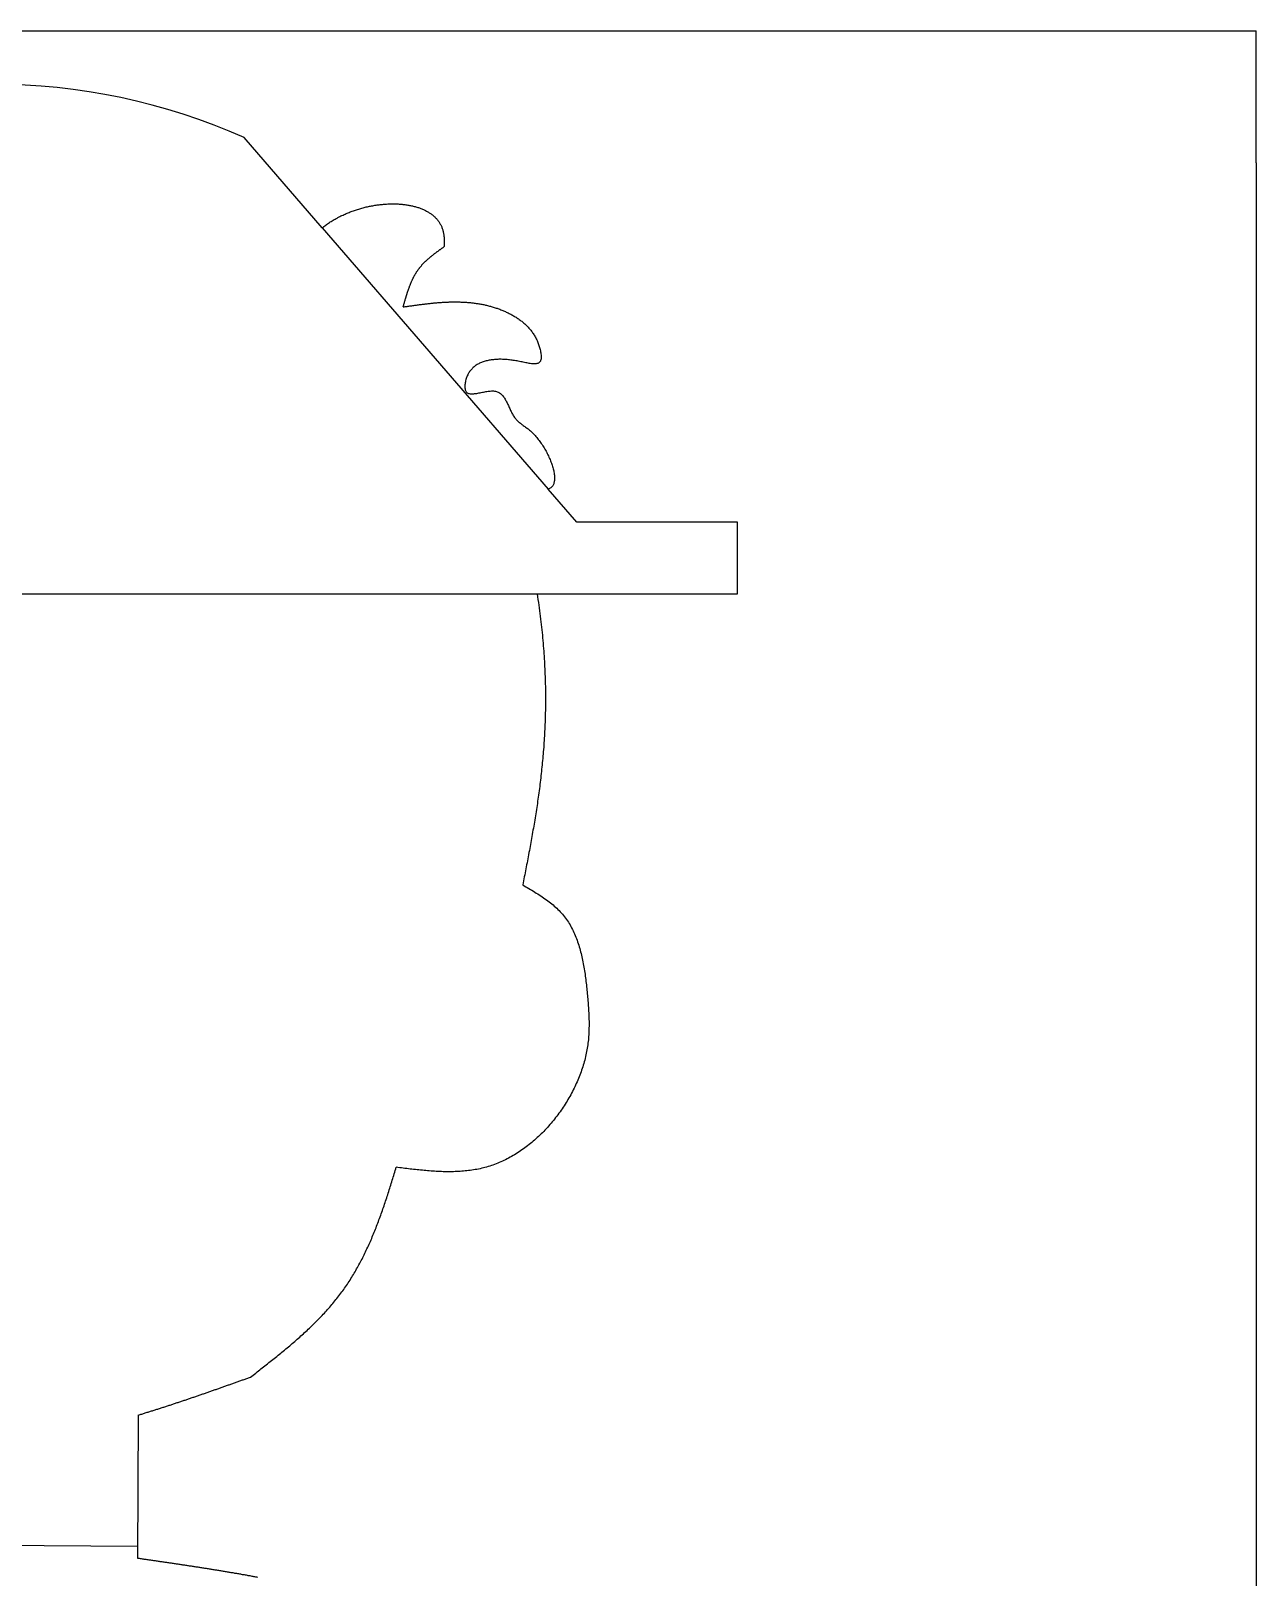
# Model space of a CAD drawing. Header units: millimetres. Extents: x 289 to 9778, y -894 to 6380.
# Drawn here: x 8327 to 8605.5, y -315.6 to 35.7 of the extents above; entities that cross this region are included whole.
import ezdxf

# ---------------------------------------------------------------- set-up
doc = ezdxf.new("R2010")
doc.units = ezdxf.units.MM

msp = doc.modelspace()

# ---------------------------------------------------------------- linework, layer by layer
for p, q in [((8605.51, 5.69), (8605.51, 35.69)), ((8393.25, -9.03), (8444.62, -68.4)), ((8171.85, -92.22), (8442.08, -92.22)), ((8351.44, -278.8), (8351.24, -311.29)), ((8283.35, -308.18), (8351.25, -308.59))]:
    msp.add_line(p, q)
at = {"color": 0}
for points in [[(8035.51, 35.69), (8605.51, 35.69)], [(8605.51, 5.69), (8605.51, -894.31), (8035.51, -894.31), (8035.51, 5.69)]]:
    msp.add_lwpolyline(points, dxfattribs=at)
msp.add_lwpolyline([(8393.25, -9.03), (8375.53, 11.44, 0.21277), (8261.38, 11.44), (8247.85, -3.83)], format="xyb")
msp.add_lwpolyline([(8442.08, -92.22), (8464.8, -92.22), (8487.62, -92.22), (8487.62, -75.95), (8451.16, -75.95), (8444.62, -68.4)])
for points in [[(8393.25, -9.03, 0), (8393.45, -8.88, 0), (8393.64, -8.72, 0), (8393.85, -8.57, 0), (8394.05, -8.43, 0), (8394.25, -8.28, 0), (8394.46, -8.14, 0), (8394.67, -8, 0), (8394.88, -7.86, 0), (8395.09, -7.72, 0), (8395.3, -7.58, 0), (8395.52, -7.45, 0), (8395.73, -7.32, 0), (8395.95, -7.19, 0), (8396.17, -7.07, 0), (8396.39, -6.94, 0), (8396.62, -6.82, 0), (8396.84, -6.7, 0), (8397.07, -6.59, 0), (8397.29, -6.47, 0), (8397.52, -6.36, 0), (8397.75, -6.25, 0), (8397.98, -6.14, 0), (8398.21, -6.03, 0), (8398.45, -5.93, 0), (8398.68, -5.83, 0), (8398.92, -5.73, 0), (8399.15, -5.63, 0), (8399.39, -5.54, 0), (8399.63, -5.44, 0), (8399.86, -5.35, 0), (8400.1, -5.27, 0), (8400.34, -5.18, 0), (8400.59, -5.1, 0), (8400.83, -5.01, 0), (8401.07, -4.94, 0), (8401.31, -4.86, 0), (8401.55, -4.78, 0), (8401.8, -4.71, 0), (8402.04, -4.64, 0), (8402.29, -4.57, 0), (8402.53, -4.51, 0), (8402.78, -4.44, 0), (8403.02, -4.38, 0), (8403.27, -4.32, 0), (8403.51, -4.27, 0), (8403.76, -4.21, 0), (8404, -4.16, 0), (8404.25, -4.11, 0), (8404.49, -4.07, 0), (8404.74, -4.02, 0), (8404.99, -3.98, 0), (8405.23, -3.94, 0), (8405.48, -3.9, 0), (8405.72, -3.86, 0), (8405.97, -3.83, 0), (8406.21, -3.8, 0), (8406.45, -3.77, 0), (8406.7, -3.74, 0), (8406.94, -3.72, 0), (8407.18, -3.7, 0), (8407.42, -3.68, 0), (8407.66, -3.66, 0), (8407.9, -3.64, 0), (8408.14, -3.63, 0), (8408.38, -3.62, 0), (8408.62, -3.61, 0), (8408.86, -3.61, 0), (8409.09, -3.6, 0), (8409.33, -3.6, 0), (8409.56, -3.6, 0), (8409.79, -3.61, 0), (8410.03, -3.61, 0), (8410.26, -3.62, 0), (8410.49, -3.63, 0), (8410.71, -3.65, 0), (8410.94, -3.66, 0), (8411.17, -3.68, 0), (8411.39, -3.7, 0), (8411.61, -3.72, 0), (8411.84, -3.75, 0), (8412.06, -3.77, 0), (8412.27, -3.8, 0), (8412.49, -3.84, 0), (8412.71, -3.87, 0), (8412.92, -3.91, 0), (8413.13, -3.95, 0), (8413.34, -3.99, 0), (8413.55, -4.03, 0), (8413.75, -4.08, 0), (8413.96, -4.13, 0), (8414.16, -4.18, 0), (8414.36, -4.23, 0), (8414.56, -4.29, 0), (8414.75, -4.34, 0), (8414.95, -4.41, 0), (8415.14, -4.47, 0), (8415.33, -4.53, 0), (8415.52, -4.6, 0), (8415.7, -4.67, 0), (8415.88, -4.75, 0), (8416.06, -4.82, 0), (8416.24, -4.9, 0), (8416.42, -4.98, 0), (8416.59, -5.06, 0), (8416.76, -5.15, 0), (8416.93, -5.23, 0), (8417.09, -5.32, 0), (8417.25, -5.42, 0), (8417.41, -5.51, 0), (8417.57, -5.61, 0), (8417.72, -5.71, 0), (8417.87, -5.81, 0), (8418.02, -5.91, 0), (8418.16, -6.02, 0), (8418.3, -6.13, 0), (8418.44, -6.24, 0), (8418.57, -6.36, 0), (8418.71, -6.47, 0), (8418.83, -6.59, 0), (8418.96, -6.72, 0), (8419.08, -6.84, 0), (8419.2, -6.97, 0), (8419.31, -7.1, 0), (8419.43, -7.23, 0), (8419.53, -7.36, 0), (8419.64, -7.5, 0), (8419.74, -7.64, 0), (8419.83, -7.78, 0), (8419.93, -7.92, 0), (8420.02, -8.07, 0), (8420.1, -8.22, 0), (8420.18, -8.37, 0), (8420.26, -8.53, 0), (8420.34, -8.68, 0), (8420.41, -8.84, 0), (8420.47, -9, 0), (8420.53, -9.17, 0), (8420.59, -9.34, 0), (8420.64, -9.51, 0), (8420.69, -9.68, 0), (8420.74, -9.85, 0), (8420.78, -10.03, 0), (8420.82, -10.21, 0), (8420.85, -10.39, 0), (8420.88, -10.57, 0), (8420.9, -10.76, 0), (8420.92, -10.95, 0), (8420.94, -11.14, 0), (8420.96, -11.33, 0), (8420.97, -11.52, 0), (8420.98, -11.72, 0), (8420.99, -11.91, 0), (8420.99, -12.11, 0), (8421, -12.31, 0), (8421, -12.51, 0), (8421, -12.71, 0), (8421.01, -12.91, 0), (8421.01, -13.11, 0), (8421.01, -13.31, 0)], [(8411.66, -27.02, 0), (8411.69, -26.92, 0), (8411.72, -26.81, 0), (8411.75, -26.7, 0), (8411.78, -26.6, 0), (8411.81, -26.49, 0), (8411.84, -26.38, 0), (8411.87, -26.28, 0), (8411.9, -26.17, 0), (8411.93, -26.06, 0), (8411.96, -25.95, 0), (8411.99, -25.85, 0), (8412.02, -25.74, 0), (8412.05, -25.63, 0), (8412.08, -25.53, 0), (8412.11, -25.42, 0), (8412.14, -25.32, 0), (8412.18, -25.21, 0), (8412.21, -25.1, 0), (8412.24, -25, 0), (8412.27, -24.89, 0), (8412.3, -24.79, 0), (8412.33, -24.68, 0), (8412.36, -24.57, 0), (8412.4, -24.47, 0), (8412.43, -24.36, 0), (8412.46, -24.26, 0), (8412.5, -24.15, 0), (8412.53, -24.05, 0), (8412.56, -23.94, 0), (8412.6, -23.84, 0), (8412.63, -23.74, 0), (8412.66, -23.63, 0), (8412.7, -23.53, 0), (8412.73, -23.42, 0), (8412.77, -23.32, 0), (8412.8, -23.22, 0), (8412.84, -23.11, 0), (8412.87, -23.01, 0), (8412.91, -22.91, 0), (8412.95, -22.81, 0), (8412.98, -22.7, 0), (8413.02, -22.6, 0), (8413.06, -22.5, 0), (8413.1, -22.4, 0), (8413.13, -22.3, 0), (8413.17, -22.2, 0), (8413.21, -22.1, 0), (8413.25, -22, 0), (8413.29, -21.9, 0), (8413.33, -21.8, 0), (8413.37, -21.7, 0), (8413.41, -21.6, 0), (8413.46, -21.5, 0), (8413.5, -21.4, 0), (8413.54, -21.31, 0), (8413.58, -21.21, 0), (8413.63, -21.11, 0), (8413.67, -21.01, 0), (8413.72, -20.92, 0), (8413.76, -20.82, 0), (8413.81, -20.73, 0), (8413.85, -20.63, 0), (8413.9, -20.54, 0), (8413.95, -20.44, 0), (8413.99, -20.35, 0), (8414.04, -20.25, 0), (8414.09, -20.16, 0), (8414.14, -20.07, 0), (8414.19, -19.97, 0), (8414.24, -19.88, 0), (8414.29, -19.79, 0), (8414.34, -19.7, 0), (8414.4, -19.61, 0), (8414.45, -19.52, 0), (8414.5, -19.43, 0), (8414.56, -19.34, 0), (8414.61, -19.25, 0), (8414.67, -19.16, 0), (8414.72, -19.07, 0), (8414.78, -18.98, 0), (8414.84, -18.9, 0), (8414.9, -18.81, 0), (8414.96, -18.72, 0), (8415.02, -18.64, 0), (8415.08, -18.55, 0), (8415.14, -18.47, 0), (8415.2, -18.38, 0), (8415.26, -18.3, 0), (8415.33, -18.22, 0), (8415.39, -18.14, 0), (8415.45, -18.05, 0), (8415.52, -17.97, 0), (8415.59, -17.89, 0), (8415.65, -17.81, 0), (8415.72, -17.73, 0), (8415.79, -17.65, 0), (8415.86, -17.57, 0), (8415.93, -17.49, 0), (8416, -17.42, 0), (8416.07, -17.34, 0), (8416.14, -17.26, 0), (8416.21, -17.19, 0), (8416.29, -17.11, 0), (8416.36, -17.03, 0), (8416.43, -16.96, 0), (8416.51, -16.88, 0), (8416.58, -16.81, 0), (8416.66, -16.74, 0), (8416.74, -16.66, 0), (8416.81, -16.59, 0), (8416.89, -16.52, 0), (8416.97, -16.44, 0), (8417.05, -16.37, 0), (8417.13, -16.3, 0), (8417.2, -16.23, 0), (8417.28, -16.16, 0), (8417.36, -16.09, 0), (8417.45, -16.01, 0), (8417.53, -15.94, 0), (8417.61, -15.87, 0), (8417.69, -15.81, 0), (8417.77, -15.74, 0), (8417.86, -15.67, 0), (8417.94, -15.6, 0), (8418.02, -15.53, 0), (8418.11, -15.46, 0), (8418.19, -15.39, 0), (8418.27, -15.33, 0), (8418.36, -15.26, 0), (8418.44, -15.19, 0), (8418.53, -15.12, 0), (8418.62, -15.06, 0), (8418.7, -14.99, 0), (8418.79, -14.92, 0), (8418.88, -14.86, 0), (8418.96, -14.79, 0), (8419.05, -14.73, 0), (8419.14, -14.66, 0), (8419.22, -14.59, 0), (8419.31, -14.53, 0), (8419.4, -14.46, 0), (8419.49, -14.4, 0), (8419.58, -14.33, 0), (8419.67, -14.27, 0), (8419.75, -14.2, 0), (8419.84, -14.14, 0), (8419.93, -14.08, 0), (8420.02, -14.01, 0), (8420.11, -13.95, 0), (8420.2, -13.88, 0), (8420.29, -13.82, 0), (8420.38, -13.75, 0), (8420.47, -13.69, 0), (8420.56, -13.63, 0), (8420.65, -13.56, 0), (8420.74, -13.5, 0), (8420.83, -13.43, 0), (8420.92, -13.37, 0), (8421.01, -13.31, 0)], [(8411.66, -27.02, 0), (8411.88, -26.99, 0), (8412.1, -26.96, 0), (8412.32, -26.93, 0), (8412.53, -26.9, 0), (8412.75, -26.87, 0), (8412.97, -26.83, 0), (8413.19, -26.8, 0), (8413.41, -26.77, 0), (8413.63, -26.74, 0), (8413.85, -26.71, 0), (8414.07, -26.68, 0), (8414.28, -26.65, 0), (8414.5, -26.62, 0), (8414.72, -26.59, 0), (8414.94, -26.56, 0), (8415.16, -26.53, 0), (8415.38, -26.5, 0), (8415.6, -26.47, 0), (8415.81, -26.45, 0), (8416.03, -26.42, 0), (8416.25, -26.39, 0), (8416.47, -26.36, 0), (8416.69, -26.34, 0), (8416.91, -26.31, 0), (8417.13, -26.29, 0), (8417.34, -26.26, 0), (8417.56, -26.24, 0), (8417.78, -26.22, 0), (8418, -26.19, 0), (8418.22, -26.17, 0), (8418.44, -26.15, 0), (8418.65, -26.13, 0), (8418.87, -26.11, 0), (8419.09, -26.09, 0), (8419.31, -26.07, 0), (8419.53, -26.05, 0), (8419.75, -26.03, 0), (8419.96, -26.02, 0), (8420.18, -26, 0), (8420.4, -25.99, 0), (8420.62, -25.97, 0), (8420.84, -25.96, 0), (8421.05, -25.95, 0), (8421.27, -25.94, 0), (8421.49, -25.93, 0), (8421.71, -25.92, 0), (8421.93, -25.91, 0), (8422.14, -25.9, 0), (8422.36, -25.9, 0), (8422.58, -25.89, 0), (8422.8, -25.89, 0), (8423.02, -25.89, 0), (8423.23, -25.88, 0), (8423.45, -25.88, 0), (8423.67, -25.88, 0), (8423.89, -25.89, 0), (8424.1, -25.89, 0), (8424.32, -25.89, 0), (8424.54, -25.9, 0), (8424.76, -25.91, 0), (8424.97, -25.91, 0), (8425.19, -25.92, 0), (8425.41, -25.93, 0), (8425.63, -25.95, 0), (8425.84, -25.96, 0), (8426.06, -25.98, 0), (8426.28, -25.99, 0), (8426.5, -26.01, 0), (8426.71, -26.03, 0), (8426.93, -26.05, 0), (8427.15, -26.07, 0), (8427.36, -26.1, 0), (8427.58, -26.12, 0), (8427.8, -26.15, 0), (8428.01, -26.18, 0), (8428.23, -26.21, 0), (8428.45, -26.24, 0), (8428.66, -26.28, 0), (8428.88, -26.31, 0), (8429.1, -26.35, 0), (8429.31, -26.39, 0), (8429.53, -26.43, 0), (8429.75, -26.47, 0), (8429.96, -26.51, 0), (8430.18, -26.56, 0), (8430.4, -26.61, 0), (8430.61, -26.66, 0), (8430.83, -26.71, 0), (8431.05, -26.76, 0), (8431.26, -26.82, 0), (8431.48, -26.88, 0), (8431.69, -26.94, 0), (8431.91, -27, 0), (8432.12, -27.06, 0), (8432.34, -27.13, 0), (8432.56, -27.2, 0), (8432.77, -27.27, 0), (8432.99, -27.34, 0), (8433.2, -27.41, 0), (8433.42, -27.49, 0), (8433.63, -27.57, 0), (8433.84, -27.65, 0), (8434.05, -27.73, 0), (8434.27, -27.82, 0), (8434.48, -27.9, 0), (8434.69, -27.99, 0), (8434.9, -28.08, 0), (8435.1, -28.18, 0), (8435.31, -28.28, 0), (8435.52, -28.37, 0), (8435.72, -28.48, 0), (8435.92, -28.58, 0), (8436.13, -28.68, 0), (8436.33, -28.79, 0), (8436.53, -28.9, 0), (8436.72, -29.02, 0), (8436.92, -29.13, 0), (8437.11, -29.25, 0), (8437.3, -29.37, 0), (8437.5, -29.5, 0), (8437.68, -29.62, 0), (8437.87, -29.75, 0), (8438.05, -29.88, 0), (8438.24, -30.01, 0), (8438.42, -30.15, 0), (8438.59, -30.29, 0), (8438.77, -30.43, 0), (8438.94, -30.57, 0), (8439.11, -30.72, 0), (8439.28, -30.87, 0), (8439.45, -31.02, 0), (8439.61, -31.18, 0), (8439.77, -31.34, 0), (8439.93, -31.5, 0), (8440.08, -31.66, 0), (8440.23, -31.83, 0), (8440.38, -32, 0), (8440.53, -32.17, 0), (8440.67, -32.34, 0), (8440.81, -32.52, 0), (8440.94, -32.7, 0), (8441.07, -32.89, 0), (8441.2, -33.07, 0), (8441.33, -33.26, 0), (8441.45, -33.46, 0), (8441.57, -33.65, 0), (8441.68, -33.85, 0), (8441.79, -34.05, 0), (8441.9, -34.26, 0), (8442, -34.47, 0), (8442.1, -34.68, 0), (8442.19, -34.89, 0), (8442.28, -35.11, 0), (8442.37, -35.33, 0), (8442.45, -35.55, 0), (8442.52, -35.78, 0), (8442.6, -36.01, 0), (8442.67, -36.25, 0), (8442.73, -36.48, 0), (8442.79, -36.72, 0), (8442.84, -36.97, 0), (8442.89, -37.21, 0), (8442.93, -37.46, 0), (8442.97, -37.71, 0), (8443, -37.95, 0), (8443.01, -38.18, 0), (8443.02, -38.41, 0), (8443.01, -38.63, 0), (8442.99, -38.84, 0), (8442.95, -39.03, 0), (8442.9, -39.2, 0), (8442.83, -39.36, 0), (8442.74, -39.5, 0), (8442.64, -39.61, 0), (8442.52, -39.71, 0), (8442.38, -39.79, 0), (8442.23, -39.85, 0), (8442.06, -39.9, 0), (8441.88, -39.93, 0), (8441.68, -39.95, 0), (8441.48, -39.96, 0), (8441.26, -39.96, 0), (8441.03, -39.94, 0), (8440.8, -39.92, 0), (8440.55, -39.89, 0), (8440.3, -39.85, 0), (8440.04, -39.81, 0), (8439.77, -39.76, 0), (8439.5, -39.7, 0), (8439.23, -39.65, 0), (8438.95, -39.59, 0), (8438.67, -39.53, 0), (8438.38, -39.47, 0), (8438.1, -39.41, 0), (8437.82, -39.35, 0), (8437.53, -39.3, 0), (8437.25, -39.25, 0), (8436.97, -39.21, 0), (8436.69, -39.16, 0), (8436.41, -39.12, 0), (8436.13, -39.09, 0), (8435.85, -39.06, 0), (8435.57, -39.03, 0), (8435.3, -39, 0), (8435.02, -38.98, 0), (8434.75, -38.96, 0), (8434.48, -38.95, 0), (8434.21, -38.94, 0), (8433.95, -38.93, 0), (8433.68, -38.93, 0), (8433.42, -38.93, 0), (8433.16, -38.94, 0), (8432.91, -38.95, 0), (8432.65, -38.96, 0), (8432.4, -38.98, 0), (8432.15, -39.01, 0), (8431.9, -39.04, 0), (8431.66, -39.07, 0), (8431.42, -39.1, 0), (8431.18, -39.15, 0), (8430.95, -39.19, 0), (8430.72, -39.24, 0), (8430.49, -39.3, 0), (8430.27, -39.36, 0), (8430.05, -39.43, 0), (8429.84, -39.5, 0), (8429.63, -39.57, 0), (8429.42, -39.66, 0), (8429.22, -39.74, 0), (8429.02, -39.83, 0), (8428.83, -39.93, 0), (8428.64, -40.03, 0), (8428.45, -40.14, 0), (8428.27, -40.25, 0), (8428.1, -40.37, 0), (8427.93, -40.5, 0), (8427.76, -40.63, 0), (8427.6, -40.77, 0), (8427.45, -40.91, 0), (8427.3, -41.06, 0), (8427.16, -41.21, 0), (8427.02, -41.37, 0), (8426.89, -41.54, 0), (8426.76, -41.71, 0), (8426.64, -41.89, 0), (8426.53, -42.07, 0), (8426.42, -42.26, 0), (8426.32, -42.46, 0), (8426.22, -42.66, 0), (8426.14, -42.87, 0), (8426.06, -43.09, 0), (8425.98, -43.32, 0), (8425.91, -43.55, 0), (8425.85, -43.78, 0), (8425.8, -44.02, 0), (8425.76, -44.27, 0), (8425.72, -44.51, 0), (8425.7, -44.75, 0), (8425.69, -44.99, 0), (8425.69, -45.22, 0), (8425.7, -45.44, 0), (8425.72, -45.64, 0), (8425.77, -45.84, 0), (8425.82, -46.01, 0), (8425.9, -46.17, 0), (8425.99, -46.31, 0), (8426.09, -46.43, 0), (8426.22, -46.53, 0), (8426.36, -46.61, 0), (8426.51, -46.67, 0), (8426.68, -46.71, 0), (8426.85, -46.75, 0), (8427.04, -46.77, 0), (8427.24, -46.77, 0), (8427.46, -46.77, 0), (8427.68, -46.75, 0), (8427.9, -46.73, 0), (8428.14, -46.7, 0), (8428.38, -46.66, 0), (8428.63, -46.62, 0), (8428.88, -46.57, 0), (8429.13, -46.52, 0), (8429.39, -46.47, 0), (8429.65, -46.41, 0), (8429.91, -46.36, 0), (8430.18, -46.31, 0), (8430.44, -46.27, 0), (8430.7, -46.22, 0), (8430.96, -46.19, 0), (8431.21, -46.16, 0), (8431.46, -46.13, 0), (8431.71, -46.12, 0), (8431.95, -46.11, 0), (8432.18, -46.12, 0), (8432.41, -46.14, 0), (8432.62, -46.17, 0), (8432.83, -46.22, 0), (8433.03, -46.29, 0), (8433.22, -46.36, 0), (8433.4, -46.46, 0), (8433.57, -46.56, 0), (8433.74, -46.68, 0), (8433.89, -46.81, 0), (8434.04, -46.95, 0), (8434.19, -47.1, 0), (8434.32, -47.26, 0), (8434.46, -47.43, 0), (8434.58, -47.6, 0), (8434.71, -47.79, 0), (8434.82, -47.98, 0), (8434.94, -48.18, 0), (8435.05, -48.38, 0), (8435.15, -48.59, 0), (8435.26, -48.8, 0), (8435.36, -49.01, 0), (8435.46, -49.23, 0), (8435.56, -49.45, 0), (8435.66, -49.67, 0), (8435.76, -49.89, 0), (8435.86, -50.11, 0), (8435.96, -50.32, 0), (8436.06, -50.54, 0), (8436.17, -50.76, 0), (8436.27, -50.97, 0), (8436.38, -51.17, 0), (8436.49, -51.38, 0), (8436.6, -51.57, 0), (8436.72, -51.76, 0), (8436.84, -51.95, 0), (8436.96, -52.13, 0), (8437.09, -52.3, 0), (8437.23, -52.46, 0), (8437.37, -52.61, 0), (8437.51, -52.76, 0), (8437.66, -52.91, 0), (8437.81, -53.05, 0), (8437.97, -53.18, 0), (8438.12, -53.32, 0), (8438.29, -53.45, 0), (8438.45, -53.57, 0), (8438.62, -53.7, 0), (8438.79, -53.83, 0), (8438.96, -53.95, 0), (8439.13, -54.08, 0), (8439.31, -54.21, 0), (8439.49, -54.34, 0), (8439.67, -54.47, 0), (8439.85, -54.6, 0), (8440.03, -54.74, 0), (8440.21, -54.89, 0), (8440.39, -55.04, 0), (8440.58, -55.19, 0), (8440.76, -55.35, 0), (8440.94, -55.52, 0), (8441.12, -55.7, 0), (8441.3, -55.88, 0), (8441.48, -56.07, 0), (8441.66, -56.27, 0), (8441.84, -56.47, 0), (8442.02, -56.68, 0), (8442.2, -56.9, 0), (8442.37, -57.12, 0), (8442.54, -57.35, 0), (8442.71, -57.58, 0), (8442.88, -57.82, 0), (8443.05, -58.06, 0), (8443.21, -58.3, 0), (8443.37, -58.55, 0), (8443.53, -58.8, 0), (8443.68, -59.06, 0), (8443.84, -59.31, 0), (8443.98, -59.57, 0), (8444.13, -59.83, 0), (8444.27, -60.1, 0), (8444.41, -60.36, 0), (8444.54, -60.63, 0), (8444.67, -60.89, 0), (8444.79, -61.16, 0), (8444.91, -61.43, 0), (8445.03, -61.69, 0), (8445.14, -61.96, 0), (8445.24, -62.22, 0), (8445.34, -62.49, 0), (8445.43, -62.75, 0), (8445.52, -63.01, 0), (8445.6, -63.27, 0), (8445.68, -63.52, 0), (8445.75, -63.78, 0), (8445.81, -64.03, 0), (8445.87, -64.27, 0), (8445.92, -64.52, 0), (8445.96, -64.76, 0), (8446, -64.99, 0), (8446.03, -65.22, 0), (8446.05, -65.45, 0), (8446.06, -65.66, 0), (8446.07, -65.88, 0), (8446.06, -66.09, 0), (8446.05, -66.29, 0), (8446.03, -66.48, 0), (8446.01, -66.67, 0), (8445.97, -66.85, 0), (8445.92, -67.02, 0), (8445.87, -67.19, 0), (8445.81, -67.35, 0), (8445.73, -67.5, 0), (8445.65, -67.64, 0), (8445.56, -67.77, 0), (8445.46, -67.89, 0), (8445.35, -68, 0), (8445.22, -68.1, 0), (8445.09, -68.19, 0), (8444.95, -68.27, 0), (8444.79, -68.34, 0), (8444.63, -68.4, 0)], [(8442.09, -92.22, 0), (8442.19, -92.87, 0), (8442.29, -93.51, 0), (8442.38, -94.15, 0), (8442.47, -94.79, 0), (8442.56, -95.43, 0), (8442.64, -96.06, 0), (8442.73, -96.69, 0), (8442.81, -97.32, 0), (8442.88, -97.94, 0), (8442.96, -98.56, 0), (8443.03, -99.18, 0), (8443.1, -99.8, 0), (8443.16, -100.41, 0), (8443.22, -101.02, 0), (8443.29, -101.63, 0), (8443.34, -102.23, 0), (8443.4, -102.83, 0), (8443.45, -103.43, 0), (8443.5, -104.03, 0), (8443.55, -104.62, 0), (8443.59, -105.22, 0), (8443.63, -105.8, 0), (8443.67, -106.39, 0), (8443.71, -106.98, 0), (8443.75, -107.56, 0), (8443.78, -108.14, 0), (8443.81, -108.71, 0), (8443.84, -109.29, 0), (8443.86, -109.86, 0), (8443.89, -110.43, 0), (8443.91, -111, 0), (8443.93, -111.56, 0), (8443.94, -112.13, 0), (8443.96, -112.69, 0), (8443.97, -113.25, 0), (8443.98, -113.8, 0), (8443.99, -114.36, 0), (8443.99, -114.91, 0), (8443.99, -115.46, 0), (8444, -116.01, 0), (8444, -116.55, 0), (8443.99, -117.1, 0), (8443.99, -117.64, 0), (8443.98, -118.18, 0), (8443.97, -118.71, 0), (8443.96, -119.25, 0), (8443.95, -119.78, 0), (8443.93, -120.32, 0), (8443.92, -120.85, 0), (8443.9, -121.37, 0), (8443.88, -121.9, 0), (8443.86, -122.43, 0), (8443.83, -122.95, 0), (8443.81, -123.47, 0), (8443.78, -123.99, 0), (8443.75, -124.51, 0), (8443.72, -125.02, 0), (8443.69, -125.54, 0), (8443.66, -126.05, 0), (8443.62, -126.56, 0), (8443.59, -127.07, 0), (8443.55, -127.58, 0), (8443.51, -128.08, 0), (8443.47, -128.59, 0), (8443.42, -129.09, 0), (8443.38, -129.59, 0), (8443.33, -130.09, 0), (8443.28, -130.59, 0), (8443.24, -131.09, 0), (8443.19, -131.58, 0), (8443.13, -132.08, 0), (8443.08, -132.57, 0), (8443.03, -133.06, 0), (8442.97, -133.55, 0), (8442.92, -134.04, 0), (8442.86, -134.53, 0), (8442.8, -135.02, 0), (8442.74, -135.5, 0), (8442.68, -135.99, 0), (8442.62, -136.47, 0), (8442.55, -136.95, 0), (8442.49, -137.44, 0), (8442.42, -137.92, 0), (8442.35, -138.39, 0), (8442.29, -138.87, 0), (8442.22, -139.35, 0), (8442.15, -139.83, 0), (8442.08, -140.3, 0), (8442.01, -140.78, 0), (8441.93, -141.25, 0), (8441.86, -141.72, 0), (8441.79, -142.19, 0), (8441.71, -142.66, 0), (8441.64, -143.13, 0), (8441.56, -143.6, 0), (8441.48, -144.07, 0), (8441.4, -144.54, 0), (8441.32, -145.01, 0), (8441.24, -145.47, 0), (8441.16, -145.94, 0), (8441.08, -146.4, 0), (8441, -146.87, 0), (8440.92, -147.33, 0), (8440.84, -147.79, 0), (8440.75, -148.26, 0), (8440.67, -148.72, 0), (8440.59, -149.18, 0), (8440.5, -149.64, 0), (8440.42, -150.1, 0), (8440.33, -150.56, 0), (8440.25, -151.02, 0), (8440.16, -151.48, 0), (8440.07, -151.94, 0), (8439.99, -152.4, 0), (8439.9, -152.86, 0), (8439.81, -153.31, 0), (8439.72, -153.77, 0), (8439.64, -154.23, 0), (8439.55, -154.69, 0), (8439.46, -155.14, 0), (8439.37, -155.6, 0), (8439.28, -156.06, 0), (8439.19, -156.52, 0), (8439.1, -156.97, 0), (8439.01, -157.43, 0), (8438.93, -157.89, 0), (8438.84, -158.34, 0)], [(8438.84, -158.34, 0), (8439.18, -158.55, 0), (8439.53, -158.75, 0), (8439.87, -158.95, 0), (8440.22, -159.16, 0), (8440.56, -159.36, 0), (8440.9, -159.57, 0), (8441.24, -159.78, 0), (8441.58, -159.99, 0), (8441.92, -160.2, 0), (8442.25, -160.41, 0), (8442.58, -160.62, 0), (8442.91, -160.84, 0), (8443.24, -161.06, 0), (8443.56, -161.28, 0), (8443.88, -161.5, 0), (8444.2, -161.73, 0), (8444.51, -161.96, 0), (8444.82, -162.19, 0), (8445.12, -162.43, 0), (8445.42, -162.67, 0), (8445.72, -162.91, 0), (8446.01, -163.16, 0), (8446.29, -163.41, 0), (8446.57, -163.66, 0), (8446.84, -163.93, 0), (8447.11, -164.19, 0), (8447.37, -164.46, 0), (8447.62, -164.74, 0), (8447.87, -165.02, 0), (8448.11, -165.3, 0), (8448.34, -165.59, 0), (8448.56, -165.89, 0), (8448.78, -166.19, 0), (8448.99, -166.5, 0), (8449.2, -166.81, 0), (8449.4, -167.13, 0), (8449.59, -167.45, 0), (8449.77, -167.78, 0), (8449.95, -168.11, 0), (8450.13, -168.45, 0), (8450.29, -168.79, 0), (8450.46, -169.13, 0), (8450.61, -169.48, 0), (8450.76, -169.83, 0), (8450.91, -170.19, 0), (8451.05, -170.55, 0), (8451.18, -170.91, 0), (8451.31, -171.27, 0), (8451.44, -171.64, 0), (8451.56, -172.01, 0), (8451.67, -172.39, 0), (8451.78, -172.77, 0), (8451.89, -173.14, 0), (8451.99, -173.53, 0), (8452.09, -173.91, 0), (8452.18, -174.3, 0), (8452.27, -174.69, 0), (8452.36, -175.08, 0), (8452.44, -175.47, 0), (8452.52, -175.86, 0), (8452.59, -176.26, 0), (8452.67, -176.65, 0), (8452.74, -177.05, 0), (8452.8, -177.45, 0), (8452.87, -177.85, 0), (8452.93, -178.25, 0), (8452.99, -178.65, 0), (8453.04, -179.05, 0), (8453.1, -179.46, 0), (8453.15, -179.86, 0), (8453.2, -180.26, 0), (8453.24, -180.66, 0), (8453.29, -181.06, 0), (8453.33, -181.47, 0), (8453.37, -181.87, 0), (8453.42, -182.27, 0), (8453.46, -182.67, 0), (8453.49, -183.07, 0), (8453.53, -183.46, 0), (8453.57, -183.86, 0), (8453.6, -184.26, 0), (8453.64, -184.65, 0), (8453.67, -185.04, 0), (8453.7, -185.44, 0), (8453.73, -185.83, 0), (8453.76, -186.22, 0), (8453.78, -186.61, 0), (8453.81, -187, 0), (8453.83, -187.38, 0), (8453.85, -187.77, 0), (8453.86, -188.16, 0), (8453.88, -188.54, 0), (8453.89, -188.93, 0), (8453.9, -189.31, 0), (8453.9, -189.7, 0), (8453.9, -190.08, 0), (8453.9, -190.47, 0), (8453.89, -190.85, 0), (8453.88, -191.23, 0), (8453.87, -191.62, 0), (8453.85, -192, 0), (8453.83, -192.38, 0), (8453.81, -192.77, 0), (8453.77, -193.15, 0), (8453.74, -193.53, 0), (8453.7, -193.91, 0), (8453.65, -194.3, 0), (8453.6, -194.68, 0), (8453.55, -195.06, 0), (8453.49, -195.45, 0), (8453.42, -195.83, 0), (8453.35, -196.22, 0), (8453.27, -196.6, 0), (8453.19, -196.98, 0), (8453.1, -197.37, 0), (8453, -197.75, 0), (8452.91, -198.14, 0), (8452.8, -198.52, 0), (8452.69, -198.9, 0), (8452.58, -199.29, 0), (8452.46, -199.67, 0), (8452.34, -200.05, 0), (8452.21, -200.43, 0), (8452.08, -200.81, 0), (8451.94, -201.19, 0), (8451.79, -201.57, 0), (8451.65, -201.95, 0), (8451.49, -202.32, 0), (8451.34, -202.7, 0), (8451.18, -203.08, 0), (8451.01, -203.45, 0), (8450.84, -203.82, 0), (8450.66, -204.19, 0), (8450.49, -204.56, 0), (8450.3, -204.93, 0), (8450.11, -205.3, 0), (8449.92, -205.66, 0), (8449.73, -206.02, 0), (8449.52, -206.39, 0), (8449.32, -206.75, 0), (8449.11, -207.1, 0), (8448.9, -207.46, 0), (8448.68, -207.81, 0), (8448.46, -208.16, 0), (8448.24, -208.51, 0), (8448.01, -208.86, 0), (8447.78, -209.21, 0), (8447.54, -209.55, 0), (8447.3, -209.89, 0), (8447.06, -210.22, 0), (8446.81, -210.56, 0), (8446.56, -210.89, 0), (8446.31, -211.22, 0), (8446.05, -211.55, 0), (8445.79, -211.87, 0), (8445.53, -212.19, 0), (8445.26, -212.51, 0), (8444.99, -212.82, 0), (8444.72, -213.13, 0), (8444.44, -213.44, 0), (8444.16, -213.74, 0), (8443.88, -214.05, 0), (8443.6, -214.34, 0), (8443.31, -214.64, 0), (8443.02, -214.93, 0), (8442.72, -215.21, 0), (8442.43, -215.5, 0), (8442.13, -215.77, 0), (8441.82, -216.05, 0), (8441.52, -216.32, 0), (8441.21, -216.59, 0), (8440.9, -216.85, 0), (8440.59, -217.11, 0), (8440.27, -217.36, 0), (8439.95, -217.61, 0), (8439.63, -217.86, 0), (8439.31, -218.1, 0), (8438.98, -218.34, 0), (8438.66, -218.57, 0), (8438.33, -218.79, 0), (8438, -219.02, 0), (8437.66, -219.23, 0), (8437.33, -219.45, 0), (8436.99, -219.65, 0), (8436.65, -219.86, 0), (8436.31, -220.05, 0), (8435.96, -220.24, 0), (8435.62, -220.43, 0), (8435.27, -220.61, 0), (8434.92, -220.79, 0), (8434.57, -220.96, 0), (8434.22, -221.12, 0), (8433.87, -221.28, 0), (8433.51, -221.44, 0), (8433.15, -221.58, 0), (8432.8, -221.73, 0), (8432.44, -221.86, 0), (8432.07, -221.99, 0), (8431.71, -222.12, 0), (8431.35, -222.23, 0), (8430.98, -222.34, 0), (8430.62, -222.45, 0), (8430.25, -222.55, 0), (8429.88, -222.65, 0), (8429.51, -222.73, 0), (8429.14, -222.82, 0), (8428.77, -222.9, 0), (8428.4, -222.97, 0), (8428.02, -223.04, 0), (8427.65, -223.1, 0), (8427.27, -223.16, 0), (8426.89, -223.21, 0), (8426.52, -223.26, 0), (8426.14, -223.3, 0), (8425.76, -223.34, 0), (8425.38, -223.38, 0), (8425, -223.41, 0), (8424.61, -223.43, 0), (8424.23, -223.46, 0), (8423.85, -223.47, 0), (8423.46, -223.49, 0), (8423.07, -223.5, 0), (8422.69, -223.51, 0), (8422.3, -223.51, 0), (8421.91, -223.51, 0), (8421.52, -223.51, 0), (8421.13, -223.5, 0), (8420.74, -223.5, 0), (8420.35, -223.48, 0), (8419.96, -223.47, 0), (8419.57, -223.45, 0), (8419.18, -223.43, 0), (8418.79, -223.41, 0), (8418.39, -223.39, 0), (8418, -223.36, 0), (8417.6, -223.33, 0), (8417.21, -223.3, 0), (8416.82, -223.26, 0), (8416.42, -223.23, 0), (8416.02, -223.19, 0), (8415.63, -223.15, 0), (8415.23, -223.11, 0), (8414.83, -223.07, 0), (8414.44, -223.03, 0), (8414.04, -222.99, 0), (8413.64, -222.94, 0), (8413.25, -222.9, 0), (8412.85, -222.85, 0), (8412.45, -222.8, 0), (8412.05, -222.75, 0), (8411.65, -222.7, 0), (8411.25, -222.65, 0), (8410.86, -222.61, 0), (8410.46, -222.56, 0), (8410.06, -222.51, 0)], [(8376.93, -270.19, 0), (8377.23, -269.95, 0), (8377.53, -269.72, 0), (8377.83, -269.48, 0), (8378.14, -269.25, 0), (8378.44, -269.01, 0), (8378.74, -268.78, 0), (8379.04, -268.54, 0), (8379.34, -268.31, 0), (8379.64, -268.07, 0), (8379.94, -267.84, 0), (8380.25, -267.6, 0), (8380.55, -267.37, 0), (8380.85, -267.13, 0), (8381.15, -266.89, 0), (8381.44, -266.66, 0), (8381.74, -266.42, 0), (8382.04, -266.18, 0), (8382.34, -265.94, 0), (8382.64, -265.7, 0), (8382.93, -265.47, 0), (8383.23, -265.23, 0), (8383.52, -264.99, 0), (8383.82, -264.75, 0), (8384.11, -264.51, 0), (8384.41, -264.27, 0), (8384.7, -264.03, 0), (8384.99, -263.78, 0), (8385.28, -263.54, 0), (8385.57, -263.3, 0), (8385.86, -263.05, 0), (8386.15, -262.81, 0), (8386.44, -262.56, 0), (8386.72, -262.32, 0), (8387.01, -262.07, 0), (8387.29, -261.83, 0), (8387.58, -261.58, 0), (8387.86, -261.33, 0), (8388.14, -261.08, 0), (8388.42, -260.83, 0), (8388.7, -260.58, 0), (8388.98, -260.33, 0), (8389.25, -260.07, 0), (8389.53, -259.82, 0), (8389.8, -259.57, 0), (8390.08, -259.31, 0), (8390.35, -259.06, 0), (8390.62, -258.8, 0), (8390.89, -258.54, 0), (8391.15, -258.28, 0), (8391.42, -258.02, 0), (8391.68, -257.76, 0), (8391.95, -257.5, 0), (8392.21, -257.23, 0), (8392.47, -256.97, 0), (8392.72, -256.71, 0), (8392.98, -256.44, 0), (8393.24, -256.17, 0), (8393.49, -255.9, 0), (8393.74, -255.63, 0), (8393.99, -255.36, 0), (8394.24, -255.09, 0), (8394.48, -254.81, 0), (8394.73, -254.54, 0), (8394.97, -254.26, 0), (8395.21, -253.98, 0), (8395.45, -253.7, 0), (8395.68, -253.42, 0), (8395.92, -253.14, 0), (8396.15, -252.86, 0), (8396.38, -252.57, 0), (8396.61, -252.29, 0), (8396.83, -252, 0), (8397.06, -251.71, 0), (8397.28, -251.42, 0), (8397.5, -251.13, 0), (8397.72, -250.83, 0), (8397.93, -250.54, 0), (8398.14, -250.24, 0), (8398.35, -249.94, 0), (8398.56, -249.64, 0), (8398.77, -249.34, 0), (8398.97, -249.04, 0), (8399.17, -248.73, 0), (8399.37, -248.43, 0), (8399.57, -248.12, 0), (8399.77, -247.81, 0), (8399.96, -247.5, 0), (8400.15, -247.19, 0), (8400.34, -246.88, 0), (8400.53, -246.56, 0), (8400.71, -246.25, 0), (8400.9, -245.93, 0), (8401.08, -245.61, 0), (8401.26, -245.29, 0), (8401.44, -244.97, 0), (8401.61, -244.65, 0), (8401.79, -244.32, 0), (8401.96, -244, 0), (8402.13, -243.67, 0), (8402.3, -243.35, 0), (8402.47, -243.02, 0), (8402.63, -242.69, 0), (8402.79, -242.36, 0), (8402.96, -242.03, 0), (8403.12, -241.69, 0), (8403.28, -241.36, 0), (8403.43, -241.02, 0), (8403.59, -240.69, 0), (8403.74, -240.35, 0), (8403.9, -240.01, 0), (8404.05, -239.67, 0), (8404.2, -239.33, 0), (8404.35, -238.99, 0), (8404.5, -238.65, 0), (8404.64, -238.3, 0), (8404.79, -237.96, 0), (8404.93, -237.62, 0), (8405.07, -237.27, 0), (8405.21, -236.92, 0), (8405.35, -236.57, 0), (8405.49, -236.23, 0), (8405.63, -235.88, 0), (8405.76, -235.53, 0), (8405.9, -235.18, 0), (8406.03, -234.82, 0), (8406.16, -234.47, 0), (8406.29, -234.12, 0), (8406.42, -233.76, 0), (8406.55, -233.41, 0), (8406.68, -233.05, 0), (8406.81, -232.7, 0), (8406.93, -232.34, 0), (8407.06, -231.98, 0), (8407.18, -231.62, 0), (8407.31, -231.26, 0), (8407.43, -230.9, 0), (8407.55, -230.54, 0), (8407.67, -230.18, 0), (8407.79, -229.82, 0), (8407.91, -229.46, 0), (8408.03, -229.1, 0), (8408.15, -228.74, 0), (8408.26, -228.37, 0), (8408.38, -228.01, 0), (8408.5, -227.64, 0), (8408.61, -227.28, 0), (8408.73, -226.91, 0), (8408.84, -226.55, 0), (8408.95, -226.18, 0), (8409.07, -225.82, 0), (8409.18, -225.45, 0), (8409.29, -225.08, 0), (8409.4, -224.72, 0), (8409.51, -224.35, 0), (8409.62, -223.98, 0), (8409.73, -223.61, 0), (8409.84, -223.24, 0), (8409.95, -222.87, 0), (8410.06, -222.51, 0)], [(8351.44, -278.8, 0), (8351.64, -278.74, 0), (8351.84, -278.68, 0), (8352.04, -278.62, 0), (8352.25, -278.56, 0), (8352.45, -278.49, 0), (8352.65, -278.43, 0), (8352.85, -278.37, 0), (8353.05, -278.31, 0), (8353.25, -278.25, 0), (8353.45, -278.18, 0), (8353.66, -278.12, 0), (8353.86, -278.06, 0), (8354.06, -278, 0), (8354.26, -277.93, 0), (8354.46, -277.87, 0), (8354.66, -277.81, 0), (8354.86, -277.74, 0), (8355.07, -277.68, 0), (8355.27, -277.62, 0), (8355.47, -277.55, 0), (8355.67, -277.49, 0), (8355.87, -277.43, 0), (8356.07, -277.36, 0), (8356.27, -277.3, 0), (8356.47, -277.23, 0), (8356.67, -277.17, 0), (8356.88, -277.1, 0), (8357.08, -277.04, 0), (8357.28, -276.97, 0), (8357.48, -276.91, 0), (8357.68, -276.84, 0), (8357.88, -276.78, 0), (8358.08, -276.71, 0), (8358.28, -276.65, 0), (8358.48, -276.58, 0), (8358.68, -276.52, 0), (8358.89, -276.45, 0), (8359.09, -276.38, 0), (8359.29, -276.32, 0), (8359.49, -276.25, 0), (8359.69, -276.18, 0), (8359.89, -276.12, 0), (8360.09, -276.05, 0), (8360.29, -275.98, 0), (8360.49, -275.92, 0), (8360.69, -275.85, 0), (8360.89, -275.78, 0), (8361.09, -275.72, 0), (8361.3, -275.65, 0), (8361.5, -275.58, 0), (8361.7, -275.51, 0), (8361.9, -275.45, 0), (8362.1, -275.38, 0), (8362.3, -275.31, 0), (8362.5, -275.24, 0), (8362.7, -275.17, 0), (8362.9, -275.11, 0), (8363.1, -275.04, 0), (8363.3, -274.97, 0), (8363.5, -274.9, 0), (8363.7, -274.83, 0), (8363.9, -274.76, 0), (8364.1, -274.7, 0), (8364.31, -274.63, 0), (8364.51, -274.56, 0), (8364.71, -274.49, 0), (8364.91, -274.42, 0), (8365.11, -274.35, 0), (8365.31, -274.28, 0), (8365.51, -274.21, 0), (8365.71, -274.14, 0), (8365.91, -274.07, 0), (8366.11, -274.01, 0), (8366.31, -273.94, 0), (8366.51, -273.87, 0), (8366.71, -273.8, 0), (8366.91, -273.73, 0), (8367.11, -273.66, 0), (8367.31, -273.59, 0), (8367.51, -273.52, 0), (8367.71, -273.45, 0), (8367.91, -273.38, 0), (8368.11, -273.31, 0), (8368.31, -273.24, 0), (8368.52, -273.17, 0), (8368.72, -273.1, 0), (8368.92, -273.03, 0), (8369.12, -272.96, 0), (8369.32, -272.89, 0), (8369.52, -272.82, 0), (8369.72, -272.75, 0), (8369.92, -272.67, 0), (8370.12, -272.6, 0), (8370.32, -272.53, 0), (8370.52, -272.46, 0), (8370.72, -272.39, 0), (8370.92, -272.32, 0), (8371.12, -272.25, 0), (8371.32, -272.18, 0), (8371.52, -272.11, 0), (8371.72, -272.04, 0), (8371.92, -271.97, 0), (8372.12, -271.9, 0), (8372.32, -271.83, 0), (8372.52, -271.75, 0), (8372.72, -271.68, 0), (8372.92, -271.61, 0), (8373.12, -271.54, 0), (8373.32, -271.47, 0), (8373.52, -271.4, 0), (8373.72, -271.33, 0), (8373.92, -271.26, 0), (8374.12, -271.19, 0), (8374.32, -271.11, 0), (8374.52, -271.04, 0), (8374.72, -270.97, 0), (8374.92, -270.9, 0), (8375.12, -270.83, 0), (8375.32, -270.76, 0), (8375.53, -270.69, 0), (8375.73, -270.62, 0), (8375.93, -270.54, 0), (8376.13, -270.47, 0), (8376.33, -270.4, 0), (8376.53, -270.33, 0), (8376.73, -270.26, 0), (8376.93, -270.19, 0)], [(8351.24, -311.29, 0), (8351.46, -311.32, 0), (8351.67, -311.35, 0), (8351.88, -311.38, 0), (8352.1, -311.41, 0), (8352.31, -311.45, 0), (8352.53, -311.48, 0), (8352.74, -311.51, 0), (8352.96, -311.54, 0), (8353.17, -311.57, 0), (8353.38, -311.6, 0), (8353.6, -311.63, 0), (8353.81, -311.66, 0), (8354.03, -311.69, 0), (8354.24, -311.72, 0), (8354.46, -311.76, 0), (8354.67, -311.79, 0), (8354.88, -311.82, 0), (8355.1, -311.85, 0), (8355.31, -311.88, 0), (8355.53, -311.91, 0), (8355.74, -311.94, 0), (8355.96, -311.97, 0), (8356.17, -312, 0), (8356.38, -312.04, 0), (8356.6, -312.07, 0), (8356.81, -312.1, 0), (8357.03, -312.13, 0), (8357.24, -312.16, 0), (8357.46, -312.19, 0), (8357.67, -312.22, 0), (8357.89, -312.26, 0), (8358.1, -312.29, 0), (8358.31, -312.32, 0), (8358.53, -312.35, 0), (8358.74, -312.38, 0), (8358.96, -312.41, 0), (8359.17, -312.44, 0), (8359.39, -312.48, 0), (8359.6, -312.51, 0), (8359.82, -312.54, 0), (8360.03, -312.57, 0), (8360.24, -312.6, 0), (8360.46, -312.64, 0), (8360.67, -312.67, 0), (8360.89, -312.7, 0), (8361.1, -312.73, 0), (8361.32, -312.76, 0), (8361.53, -312.8, 0), (8361.75, -312.83, 0), (8361.96, -312.86, 0), (8362.18, -312.89, 0), (8362.39, -312.93, 0), (8362.6, -312.96, 0), (8362.82, -312.99, 0), (8363.03, -313.02, 0), (8363.25, -313.06, 0), (8363.46, -313.09, 0), (8363.68, -313.12, 0), (8363.89, -313.15, 0), (8364.11, -313.19, 0), (8364.32, -313.22, 0), (8364.54, -313.25, 0), (8364.75, -313.29, 0), (8364.97, -313.32, 0), (8365.18, -313.35, 0), (8365.4, -313.39, 0), (8365.61, -313.42, 0), (8365.83, -313.45, 0), (8366.04, -313.49, 0), (8366.25, -313.52, 0), (8366.47, -313.55, 0), (8366.68, -313.59, 0), (8366.9, -313.62, 0), (8367.11, -313.66, 0), (8367.33, -313.69, 0), (8367.54, -313.73, 0), (8367.76, -313.76, 0), (8367.97, -313.79, 0), (8368.19, -313.83, 0), (8368.4, -313.86, 0), (8368.62, -313.9, 0), (8368.83, -313.93, 0), (8369.05, -313.97, 0), (8369.26, -314, 0), (8369.48, -314.04, 0), (8369.69, -314.07, 0), (8369.91, -314.11, 0), (8370.12, -314.14, 0), (8370.34, -314.18, 0), (8370.55, -314.21, 0), (8370.77, -314.25, 0), (8370.98, -314.28, 0), (8371.2, -314.32, 0), (8371.41, -314.36, 0), (8371.63, -314.39, 0), (8371.85, -314.43, 0), (8372.06, -314.47, 0), (8372.28, -314.5, 0), (8372.49, -314.54, 0), (8372.71, -314.57, 0), (8372.92, -314.61, 0), (8373.14, -314.65, 0), (8373.35, -314.69, 0), (8373.57, -314.72, 0), (8373.78, -314.76, 0), (8374, -314.8, 0), (8374.21, -314.83, 0), (8374.43, -314.87, 0), (8374.65, -314.91, 0), (8374.86, -314.95, 0), (8375.08, -314.99, 0), (8375.29, -315.02, 0), (8375.51, -315.06, 0), (8375.72, -315.1, 0), (8375.94, -315.14, 0), (8376.16, -315.18, 0), (8376.37, -315.22, 0), (8376.59, -315.25, 0), (8376.8, -315.29, 0), (8377.02, -315.33, 0), (8377.23, -315.37, 0), (8377.45, -315.41, 0), (8377.67, -315.45, 0), (8377.88, -315.49, 0), (8378.1, -315.53, 0), (8378.31, -315.57, 0), (8378.53, -315.61, 0)]]:
    msp.add_polyline3d(points)

doc.saveas('drawing.dxf')
